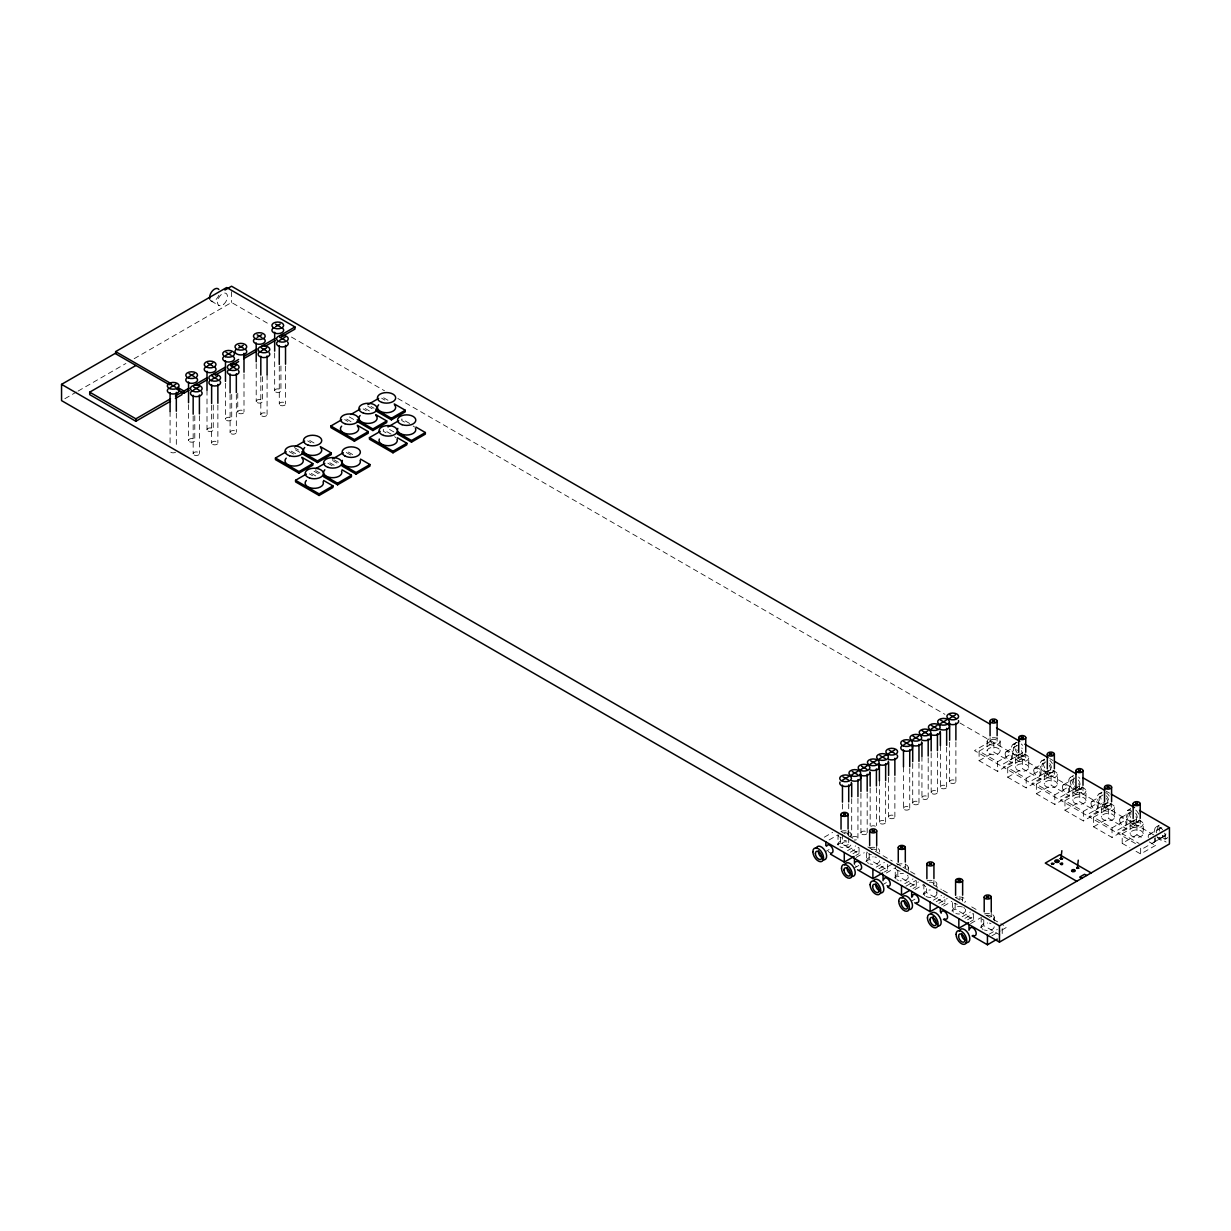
<?xml version="1.0" encoding="UTF-8"?>
<svg xmlns="http://www.w3.org/2000/svg" width="1231" height="1231" viewBox="0 0 1231 1231"><rect width="100%" height="100%" fill="white"/><g stroke="black" fill="none" stroke-linecap="round" stroke-linejoin="round"><path stroke-width="0.75" stroke-dasharray="5 3.75" d="M64.858 398.706L76.399 392.043M78.061 391.089L125.916 363.453M134.164 358.683L231.551 302.472L269.789 324.553M824.355 837.172L832.648 832.371M991.109 741L974.49 750.602L1000.511 765.62L1021.822 753.264A4.57 2.631 60 0 0 1021.822 747.986M979.107 751.125L993.879 742.601L993.879 752.187L1012.344 762.851L1012.344 753.264L997.572 761.789L979.107 751.125L979.107 760.727L997.572 771.375L1012.344 762.851M829.094 839.957L837.295 835.233M979.107 760.727L993.879 752.187M825.816 851.452L829.094 849.559M837.295 844.82L840.588 842.927L859.053 853.591L859.053 847.836M1013.082 744.37L1016.129 742.616M1006.081 751.802L1017.252 745.355A4.57 2.631 60 0 0 1017.252 750.633M847.559 850.621L855.76 845.882M850.375 852.206L858.684 847.405M852.96 853.698L859.607 849.867M1019.73 757.527L1003.111 767.113L1029.131 782.147L1050.443 769.79M1020.653 757.48L1023.7 755.726M855.76 855.483L859.053 853.591M1007.727 767.652L1022.499 759.127L1022.499 768.713L1040.964 779.377L1040.964 769.775L1026.192 778.315L1007.727 767.652L1007.727 777.238L1026.192 787.902L1040.964 779.377M856.068 857.438L864.27 852.698M1007.727 777.238L1022.499 768.713M854.437 867.978L859.361 865.131M865.916 861.346L869.194 859.453L887.659 870.102L887.659 864.347M1041.703 760.896L1044.75 759.142A7.571 4.37 60 0 0 1044.75 767.882M1034.702 768.329L1045.873 761.881M876.18 867.147L884.381 862.408M878.98 868.717L885.628 864.885M879.919 871.179L894.875 862.546M1048.35 774.053L1031.732 783.639L1057.752 798.657L1079.048 786.317M1049.274 774.007L1052.32 772.252M1036.348 784.178L1051.12 775.638L1051.12 785.24L1069.585 795.903L1069.585 786.301L1054.813 794.826L1036.348 784.178L1036.348 793.764L1054.813 804.428L1069.585 795.903M884.381 871.994L887.659 870.102M886.335 873.01L894.537 868.27M1036.348 793.764L1051.12 785.24M883.042 884.489L886.335 882.596M894.537 877.857L897.814 875.964L916.279 886.628L916.279 880.873M1070.324 777.423L1073.37 775.653A7.571 4.37 60 0 0 1073.37 784.393M1063.307 784.839L1074.478 778.392M904.785 883.673L913.002 878.934M905.939 886.197L915.91 880.442M910.201 886.735L918.511 881.95M1076.956 790.564L1060.353 800.165L1086.373 815.184L1107.669 802.827M1077.894 790.533L1080.941 788.779M913.002 888.52L916.279 886.628M1064.969 800.689L1079.725 792.164L1079.725 801.766L1098.19 812.414L1098.19 802.827L1083.418 811.352L1064.969 800.689L1064.969 810.29L1083.418 820.954L1098.19 812.414M914.941 889.536L923.158 884.797M1064.969 810.29L1079.725 801.766M911.663 901.015L914.941 899.122M923.158 894.383L926.435 892.49L944.9 903.154L944.9 899.307M1098.944 793.933L1101.991 792.179A7.571 4.37 60 0 0 1101.13 799.15M1091.928 801.366L1103.099 794.918M933.406 900.184L941.623 895.445M936.222 901.769L944.531 896.968M938.914 903.323L947.224 898.522M1105.576 807.09L1088.958 816.676L1114.978 831.71L1136.29 819.354M1106.515 807.059L1109.562 805.289M1093.574 817.215L1108.346 808.69L1108.346 818.276L1126.811 828.94L1126.811 819.354L1112.039 827.878L1093.574 817.215L1093.574 826.817L1112.039 837.465L1126.811 828.94M941.623 905.047L944.9 903.154M943.654 906.108L951.855 901.369M1093.574 826.817L1108.346 818.276M951.855 910.955L955.148 909.063L973.613 919.726L973.613 913.971M1127.55 810.46L1130.597 808.705A7.571 4.37 60 0 0 1130.597 817.446M1120.549 817.892L1131.72 811.444M962.119 916.772L970.32 912.033M964.935 918.341L973.244 913.54M967.52 919.834L974.167 916.002M1134.197 823.616L1117.579 833.202L1135.474 843.527M1135.136 823.57L1138.183 821.816M1122.195 833.741L1136.967 825.216L1136.967 834.803L1122.195 843.327L1122.195 833.741L1139.121 843.512M970.32 921.619L973.613 919.726M970.628 923.573L980.476 917.895M980.476 927.482L983.769 925.589L1000.68 935.36M1156.171 826.986L1159.217 825.216M1149.169 834.418L1160.341 827.971M989.093 934.237L997.295 929.497M1153.739 842.327L1164.911 835.88M991.878 935.822L1000.188 931.021M1001.849 930.067L1006.835 927.189M1143.599 848.221L1160.217 838.634M1157.278 837.342A7.571 4.37 60 0 0 1163.741 840.096L1166.788 838.342M1136.044 851.329L1140.66 853.991L1155.432 845.466L1155.432 837.788M1049.72 758.588L1053.044 760.512M1106.254 791.241L1109.577 793.149M291.408 337.032L384.534 390.796M397.844 398.475L944.946 714.349M959.918 722.997L1166.126 842.05M387.98 400.275L381.702 396.659L381.702 398.259L384.841 400.075M1136.967 834.803L1143.122 838.357M1149.277 841.912L1155.432 845.466M211.024 300.949L218.964 305.534M409.661 423.479L401.814 418.94L401.814 420.54L406.522 423.264M370.993 406.461L374.132 408.277M367.854 406.245L372.562 408.969M1122.195 843.327L1129.889 847.774M369.454 410.969L363.176 407.353L363.176 408.954L366.315 410.769M389.535 429.45L394.243 432.158M391.15 434.158L383.303 429.634L383.303 431.235L388.011 433.943M349.327 416.94L354.036 419.663M350.989 421.633L344.726 418.017L344.726 419.602L347.85 421.417M352.666 454.562L346.388 450.946L346.388 452.546L351.097 455.255M314.028 442.975L307.75 439.344L307.75 440.944L310.889 442.76M334.109 459.84L338.817 462.564M332.539 460.532L337.248 463.256M334.155 465.256L327.877 461.625L327.877 463.225L332.585 465.949M298.61 450.069L293.917 447.345L293.917 448.946L300.179 452.562M295.563 453.639L289.3 450.007L289.3 451.608L294.009 454.331M315.598 470.534L320.306 473.243M314.028 471.227L318.737 473.935M315.69 475.905L309.412 472.289L309.412 473.889L312.551 475.705M840.896 831.371L855.53 839.834M867.886 846.959L892.275 861.038M896.507 863.485L901.384 866.301M903 867.24L917.649 875.687M933.252 884.704L941.376 889.398M943.008 890.336L949.516 894.091M955.456 897.522L960.334 900.338M971.721 906.908L978.23 910.663M985.692 914.987L1003.588 925.312M1143.23 824.031A6.524 3.77 0 0 1 1133.443 827.294A6.524 3.77 0 0 1 1133.443 820.769A6.524 3.77 0 0 1 1143.23 824.031L1143.23 833.618A6.524 3.77 0 0 1 1133.443 836.88A6.524 3.77 0 0 1 1133.443 830.356A6.524 3.77 0 0 1 1143.23 833.618M1140.66 848.236L1140.66 853.991M1140.214 820.185L1140.214 823.862M1133.166 823.97L1133.166 820.292A7.571 4.37 60 0 0 1139.567 819.846M1130.166 824.031L1130.166 833.618M1114.609 807.505A6.524 3.77 0 0 1 1104.822 810.767A6.524 3.77 0 0 1 1104.822 804.243A6.524 3.77 0 0 1 1114.609 807.505L1114.609 817.107A6.524 3.77 0 0 1 1104.822 820.369A6.524 3.77 0 0 1 1104.822 813.829A6.524 3.77 0 0 1 1114.609 817.107M1112.039 827.878L1112.039 837.465M1111.593 803.658L1111.593 807.351M1104.546 803.766L1104.546 807.459M1101.56 807.505L1101.56 817.107M1085.988 790.979A6.524 3.77 0 0 1 1076.202 794.241A6.524 3.77 0 0 1 1076.202 787.717A6.524 3.77 0 0 1 1085.988 790.979L1085.988 800.581A6.524 3.77 0 0 1 1076.202 803.843A6.524 3.77 0 0 1 1076.202 797.319A6.524 3.77 0 0 1 1085.988 800.581M1083.418 811.352L1083.418 820.954M1082.988 787.132L1082.988 790.825M1075.94 785.409L1075.94 790.933A7.571 4.37 60 0 1 1068.831 782.008A7.571 4.37 60 0 1 1074.109 777.792M1072.94 790.979L1072.94 800.581M1057.383 774.468A6.524 3.77 0 0 1 1047.581 777.73A6.524 3.77 0 0 1 1047.581 771.206A6.524 3.77 0 0 1 1057.383 774.468L1057.383 784.055A6.524 3.77 0 0 1 1047.581 787.317A6.524 3.77 0 0 1 1047.581 780.793A6.524 3.77 0 0 1 1057.383 784.055M1054.813 794.826L1054.813 804.428M1054.367 770.621L1054.367 774.299M1047.319 770.729L1047.319 774.407M1044.319 774.468L1044.319 784.055M1028.762 757.942A6.524 3.77 0 0 1 1018.96 761.204A6.524 3.77 0 0 1 1018.96 754.68A6.524 3.77 0 0 1 1028.762 757.942L1028.762 767.529A6.524 3.77 0 0 1 1018.96 770.791A6.524 3.77 0 0 1 1018.96 764.266A6.524 3.77 0 0 1 1028.762 767.529M1026.192 778.315L1026.192 787.902M1025.746 754.095L1025.746 757.773M1018.699 754.203L1018.699 757.896A7.571 4.37 60 0 1 1011.605 748.956A7.571 4.37 60 0 1 1016.868 744.74M1015.698 757.942L1015.698 767.529M1002.219 928.574L1002.219 936.252M1000.141 741.416L1000.141 751.018A6.524 3.77 0 0 1 990.355 754.28A6.524 3.77 0 0 1 990.355 747.756A6.524 3.77 0 0 1 1000.141 751.018M997.572 761.789L997.572 771.375M997.125 737.569L997.125 741.262M994.248 917.172L994.248 921.019M991.247 911.709L991.247 917.233M990.078 737.677L990.078 741.37M987.093 741.416L987.093 751.018M983.769 919.834L983.769 925.589M981.199 917.172L981.199 926.774M962.642 897.03L962.642 900.707M955.887 741.893L955.887 781.562M955.148 903.308L955.148 909.063M952.579 902.569L952.579 910.248M949.64 742.155L949.64 781.823M946.654 747.232L946.654 786.886M940.407 745.586L940.407 787.148M937.422 752.556L937.422 792.225M936.914 887.92L936.914 893.675M933.929 880.442L933.929 884.135M931.175 752.818L931.175 792.472M928.189 757.896L928.189 797.55M926.435 888.659L926.435 892.49M923.865 884.073L923.865 893.675M921.942 756.249L921.942 797.811M918.972 763.22L918.972 802.889M912.71 763.466L912.71 803.135M909.74 768.544L909.74 808.213M908.309 867.563L908.309 871.394M905.308 863.931L905.308 867.609A3.524 2.031 0 0 0 901.692 865.624M903.477 766.913L903.477 808.459M897.814 870.209L897.814 875.964M895.245 877.149L895.245 867.563A6.524 3.77 0 0 0 895.476 868.532M894.875 777.13L894.875 816.799M888.613 777.376L888.613 817.045M885.643 782.454L885.643 822.123M879.396 780.823L879.396 822.37M876.687 845.559L876.687 851.083M876.41 787.794L876.41 825.57M870.163 788.04L870.163 825.816M869.194 853.698L869.194 859.453M867.178 793.118L867.178 832.787M866.639 852.96L866.639 860.623M860.931 793.364L860.931 833.033M857.945 798.442L857.945 838.111M851.698 798.704L851.698 836.48M848.713 803.781L848.713 811.337M848.713 830.217L848.713 835.88M848.713 837.772L848.713 843.435M848.067 830.879L848.067 834.572M842.466 804.028L842.466 809.69M842.466 834.249L842.466 843.697M840.588 837.172L840.588 842.927M838.019 834.51L838.019 844.112M285.53 366.084L285.53 403.86M280.93 365.976L280.93 390.535M279.283 366.33L279.283 404.107M274.667 353.005L274.667 390.781M267.081 374.855L267.081 414.508M262.465 376.64L262.465 401.198M260.818 376.994L260.818 414.77M256.202 363.668L256.202 401.444M244 374.07L244 411.846M237.752 393.212L237.752 412.108M236.337 394.489L236.337 432.266M231.551 291.639L231.551 302.472M231.72 394.382L231.72 418.94M230.089 394.736L230.089 432.512M225.473 383.303L225.473 419.186M217.872 405.153L217.872 442.929M213.255 405.045L213.255 429.604M211.624 405.399L211.624 443.175M207.008 390.181L207.008 429.85M199.407 415.801L199.407 453.577M194.79 415.709L194.79 440.252M193.159 416.063L193.159 453.839M188.543 404.63L188.543 440.513M176.325 413.139L176.325 447.145M170.078 411.508L170.078 445.499M175.571 452.223A3.139 1.816 0 0 1 171.832 452.669A3.139 1.816 0 0 1 170.124 450.7M870.917 826.386A3.139 1.816 0 0 1 875.333 826.216M852.452 837.049A3.139 1.816 0 0 1 857.776 837.649A3.139 1.816 0 0 1 854.222 840.019M1019.607 753.834A4.57 2.631 60 0 1 1015.652 754.188A4.57 2.631 60 0 1 1013.375 748.31A4.57 2.631 60 0 1 1017.329 747.956M1021.515 750.51A7.571 4.37 60 0 1 1018.699 757.804M1025.1 753.757A7.571 4.37 60 0 1 1018.529 754.341M1017.237 752.972A7.571 4.37 60 0 1 1017.237 742.278M1021.299 744.001A7.571 4.37 60 0 1 1022.592 745.355M1047.904 771.068A4.57 2.631 60 0 1 1042.303 767.836A4.57 2.631 60 0 1 1045.104 763.866M1049.274 765.267A7.571 4.37 60 0 1 1048.166 774.345A7.571 4.37 60 0 1 1040.318 766.067A7.571 4.37 60 0 1 1045.488 761.266M1053.705 770.283A7.571 4.37 60 0 1 1047.15 770.868M1049.92 760.527A7.571 4.37 60 0 1 1052.32 763.512M1049.766 763.528A4.57 2.631 60 0 1 1049.766 769.99M986.723 915.325A3.524 2.031 0 0 1 990.463 916.002A3.524 2.031 0 0 1 990.832 918.249M994.248 926.774A6.524 3.77 0 0 1 984.461 930.036M983.107 929.436A6.524 3.77 0 0 1 982.061 928.651M981.415 927.743A6.524 3.77 0 0 1 987.724 923.004M989.416 923.127A6.524 3.77 0 0 1 990.986 923.512M984.461 913.91A6.524 3.77 0 0 1 992.34 914.51A6.524 3.77 0 0 1 993.371 919.065M983.107 919.834A6.524 3.77 0 0 1 982.061 919.065M959.011 898.722A3.524 2.031 0 0 1 962.211 901.738M965.412 909.278A6.524 3.77 0 0 1 963.073 913.233A6.524 3.77 0 0 1 955.841 913.51M953.456 912.125A6.524 3.77 0 0 1 954.487 907.586A6.524 3.77 0 0 1 962.365 906.985M963.719 907.586A6.524 3.77 0 0 1 964.75 908.37M959.103 896.891A6.524 3.77 0 0 1 964.75 902.538M957.41 904.293A6.524 3.77 0 0 1 954.487 903.323M955.841 897.384A6.524 3.77 0 0 1 957.41 897.014M929.405 882.242A3.524 2.031 0 0 1 933.837 884.658M936.699 892.69A6.524 3.77 0 0 1 933.652 896.937A6.524 3.77 0 0 1 925.774 896.337M924.743 895.553A6.524 3.77 0 0 1 930.39 889.905M927.128 880.811A6.524 3.77 0 0 1 935.006 881.411A6.524 3.77 0 0 1 936.052 885.966M925.774 886.751A6.524 3.77 0 0 1 924.096 885.058M908.309 877.149A6.524 3.77 0 0 1 900.092 880.796M898.507 880.411A6.524 3.77 0 0 1 897.168 879.811M896.122 879.042A6.524 3.77 0 0 1 896.599 874.856A6.524 3.77 0 0 1 903.462 873.518M907.432 875.272A6.524 3.77 0 0 1 908.078 876.18M897.168 864.885A6.524 3.77 0 0 1 905.754 864.562A6.524 3.77 0 0 1 907.432 869.44M900.092 871.194A6.524 3.77 0 0 1 896.122 869.44M871.317 849.405A3.524 2.031 0 0 1 875.903 849.867A3.524 2.031 0 0 1 875.733 852.544M856.13 866.793A4.57 2.631 60 0 1 855.607 865.732M879.688 860.623A6.524 3.77 0 0 1 869.902 863.885M868.547 863.3A6.524 3.77 0 0 1 867.501 862.516M866.855 861.608A6.524 3.77 0 0 1 873.164 856.853M874.856 856.991A6.524 3.77 0 0 1 876.426 857.361M869.902 847.774A6.524 3.77 0 0 1 877.134 848.051A6.524 3.77 0 0 1 879.457 852.006M871.471 854.668A6.524 3.77 0 0 1 868.547 853.698M867.501 852.914A6.524 3.77 0 0 1 866.855 852.006M844.451 832.587A3.524 2.031 0 0 1 847.974 835.095M829.786 852.683A4.57 2.631 60 0 1 828.171 851.252M850.852 845.082A6.524 3.77 0 0 1 839.927 846.774M838.234 845.082A6.524 3.77 0 0 1 846.236 840.465M841.281 831.248A6.524 3.77 0 0 1 849.729 832.218A6.524 3.77 0 0 1 849.159 837.172M841.281 837.772A6.524 3.77 0 0 1 839.927 837.172M838.896 836.403A6.524 3.77 0 0 1 838.234 835.495M1154.247 838.126A4.57 2.631 60 0 1 1154.016 842.127A4.57 2.631 60 0 1 1150.616 841.496M1148.323 837.526A4.57 2.631 60 0 1 1150.616 834.279M1162.803 835.541A4.57 2.631 60 0 1 1158.74 836.803M1156.448 832.848A4.57 2.631 60 0 1 1160.418 830.556M1164.603 833.125A7.571 4.37 60 0 1 1163.741 840.096M1154.786 832.156A7.571 4.37 60 0 1 1156.694 826.755A7.571 4.37 60 0 1 1162.633 829.725M1167.65 837.542A7.571 4.37 60 0 1 1160.325 835.587M1157.832 830.402A7.571 4.37 60 0 1 1160.325 824.878M1165.849 833.787A4.57 2.631 60 0 1 1162.618 835.649M1159.494 831.079A4.57 2.631 60 0 1 1163.464 828.802M1134.074 819.923A4.57 2.631 60 0 1 1130.397 820.508A4.57 2.631 60 0 1 1127.734 814.968A4.57 2.631 60 0 1 1130.95 813.429M1135.982 816.599A7.571 4.37 60 0 1 1133.182 823.878A7.571 4.37 60 0 1 1126.073 815.045A7.571 4.37 60 0 1 1131.351 810.829M1135.782 810.09A7.571 4.37 60 0 1 1139.029 814.845M1130.889 814.568A4.57 2.631 60 0 1 1130.889 812.629M1135.613 813.106A4.57 2.631 60 0 1 1135.613 819.569M1105.453 803.397A4.57 2.631 60 0 1 1100.052 801.95A4.57 2.631 60 0 1 1101.499 796.549M1106.515 798.303A7.571 4.37 60 0 1 1105.792 807.336A7.571 4.37 60 0 1 1097.867 800.304A7.571 4.37 60 0 1 1101.345 793.718M1110.947 803.32A7.571 4.37 60 0 1 1103.099 802.55M1105.777 792.549A7.571 4.37 60 0 1 1109.562 796.549M1106.223 795.749A4.57 2.631 60 0 1 1108.623 800.735A4.57 2.631 60 0 1 1106.223 802.966M1076.956 785.978A4.57 2.631 60 0 1 1073.724 787.84A4.57 2.631 60 0 1 1070.493 782.254A4.57 2.631 60 0 1 1073.724 780.377M1078.741 783.562A7.571 4.37 60 0 1 1075.94 790.841M1082.326 786.794A7.571 4.37 60 0 1 1074.478 786.024M1078.541 777.038A7.571 4.37 60 0 1 1079.833 778.407M1078.387 780.054A4.57 2.631 60 0 1 1079.972 784.686A4.57 2.631 60 0 1 1077.602 786.44M1073.971 782.608A4.57 2.631 60 0 1 1073.971 778.869M218.872 295.24A7.047 4.078 -60 0 1 210.239 300.226M394.612 436.697A9.14 5.278 0 0 1 396.059 437.79M413.124 426.003A9.14 5.278 0 0 1 414.57 427.095M275.744 392.027A3.139 1.816 0 0 0 280.868 390.996A3.139 1.816 0 0 0 276.775 388.95A3.139 1.816 0 0 0 275.744 392.027M194.221 455.07A3.139 1.816 0 0 0 199.36 454.054A3.139 1.816 0 0 0 195.267 451.992A3.139 1.816 0 0 0 194.221 455.07M238.814 413.339A3.139 1.816 0 0 0 243.953 412.323A3.139 1.816 0 0 0 239.845 410.262A3.139 1.816 0 0 0 238.814 413.339M257.279 402.675A3.139 1.816 0 0 0 262.403 401.66A3.139 1.816 0 0 0 258.31 399.613A3.139 1.816 0 0 0 257.279 402.675M261.895 416.001A3.139 1.816 0 0 0 267.019 414.985A3.139 1.816 0 0 0 262.926 412.924A3.139 1.816 0 0 0 261.895 416.001M212.686 444.422A3.139 1.816 0 0 0 217.825 443.391A3.139 1.816 0 0 0 213.732 441.344A3.139 1.816 0 0 0 212.686 444.422M280.36 405.353A3.139 1.816 0 0 0 285.484 404.322A3.139 1.816 0 0 0 281.391 402.275A3.139 1.816 0 0 0 280.36 405.353M189.605 441.744A3.139 1.816 0 0 0 194.744 440.729A3.139 1.816 0 0 0 190.651 438.667A3.139 1.816 0 0 0 189.605 441.744M208.07 431.096A3.139 1.816 0 0 0 213.209 430.065A3.139 1.816 0 0 0 209.116 428.019A3.139 1.816 0 0 0 208.07 431.096M226.535 420.433A3.139 1.816 0 0 0 231.674 419.417A3.139 1.816 0 0 0 227.566 417.355A3.139 1.816 0 0 0 226.535 420.433M231.151 433.758A3.139 1.816 0 0 0 236.29 432.727A3.139 1.816 0 0 0 232.182 430.681A3.139 1.816 0 0 0 231.151 433.758M889.69 818.292A3.139 1.816 0 0 0 894.814 817.261A3.139 1.816 0 0 0 890.721 815.214A3.139 1.816 0 0 0 889.69 818.292M880.457 823.616A3.139 1.816 0 0 0 885.597 822.6A3.139 1.816 0 0 0 881.488 820.538A3.139 1.816 0 0 0 880.457 823.616M861.992 834.279A3.139 1.816 0 0 0 867.132 833.249A3.139 1.816 0 0 0 863.039 831.202A3.139 1.816 0 0 0 861.992 834.279M904.554 809.706A3.139 1.816 0 0 0 909.678 808.69A3.139 1.816 0 0 0 905.585 806.628A3.139 1.816 0 0 0 904.554 809.706M913.787 804.366A3.139 1.816 0 0 0 918.911 803.351A3.139 1.816 0 0 0 914.818 801.304A3.139 1.816 0 0 0 913.787 804.366M923.019 799.042A3.139 1.816 0 0 0 928.143 798.027A3.139 1.816 0 0 0 924.05 795.965A3.139 1.816 0 0 0 923.019 799.042M932.252 793.718A3.139 1.816 0 0 0 937.376 792.687A3.139 1.816 0 0 0 933.283 790.641A3.139 1.816 0 0 0 932.252 793.718M941.484 788.379A3.139 1.816 0 0 0 946.608 787.363A3.139 1.816 0 0 0 942.515 785.316A3.139 1.816 0 0 0 941.484 788.379M991.186 742.785A3.524 2.031 0 0 0 997.033 741.785A3.524 2.031 0 0 0 992.601 739.354A3.524 2.031 0 0 0 991.186 742.785M1005.127 753.895A4.57 2.631 60 0 0 1009.974 759.927A4.57 2.631 60 0 0 1009.974 753.464A4.57 2.631 60 0 0 1005.127 753.895M989.001 744.078A6.524 3.77 0 0 0 999.926 742.401A6.524 3.77 0 0 0 991.924 737.784A6.524 3.77 0 0 0 989.001 744.078M1019.807 759.312A3.524 2.031 0 0 0 1025.654 758.311A3.524 2.031 0 0 0 1021.222 755.88A3.524 2.031 0 0 0 1019.807 759.312M1033.748 770.421A4.57 2.631 60 0 0 1038.595 776.438A4.57 2.631 60 0 0 1038.595 769.99A4.57 2.631 60 0 0 1033.748 770.421M1134.274 825.401A3.524 2.031 0 0 0 1140.121 824.401A3.524 2.031 0 0 0 1135.69 821.969A3.524 2.031 0 0 0 1134.274 825.401M1105.653 808.875A3.524 2.031 0 0 0 1111.501 807.875A3.524 2.031 0 0 0 1107.069 805.443A3.524 2.031 0 0 0 1105.653 808.875M1119.61 819.984A4.57 2.631 60 0 0 1124.442 826.016A4.57 2.631 60 0 0 1124.442 819.554A4.57 2.631 60 0 0 1119.61 819.984M1077.033 792.349A3.524 2.031 0 0 0 1082.88 791.348A3.524 2.031 0 0 0 1078.448 788.933A3.524 2.031 0 0 0 1077.033 792.349M1090.989 803.458A4.57 2.631 60 0 0 1095.836 809.49A4.57 2.631 60 0 0 1095.836 803.027A4.57 2.631 60 0 0 1090.989 803.458M1048.412 775.838A3.524 2.031 0 0 0 1054.275 774.822A3.524 2.031 0 0 0 1049.843 772.406A3.524 2.031 0 0 0 1048.412 775.838M1062.368 786.932A4.57 2.631 60 0 0 1067.215 792.964A4.57 2.631 60 0 0 1067.215 786.501A4.57 2.631 60 0 0 1062.368 786.932M843.527 844.928A3.139 1.816 0 0 0 848.667 843.912A3.139 1.816 0 0 0 844.574 841.85A3.139 1.816 0 0 0 843.527 844.928M950.701 783.054A3.139 1.816 0 0 0 955.841 782.039A3.139 1.816 0 0 0 951.748 779.977A3.139 1.816 0 0 0 950.701 783.054M223.78 304.242A7.047 4.078 -60 0 0 226.012 293.332A7.047 4.078 -60 0 0 217.672 300.718A7.047 4.078 -60 0 0 223.78 304.242"/><path stroke-width="1.5" d="M1060.876 858.946L1061.861 850.698M1077.294 868.424L1078.279 860.177M169.324 384.734L115.637 353.743L115.637 351.604L226.658 287.515L294.963 326.954L294.963 329.092L281.714 336.74M1139.521 810.444L1169.45 827.724L1169.45 843.958L999.449 942.115L61.55 400.614L61.55 384.364L116.022 352.928M224.95 290.039L231.551 286.223L989.847 724.028M170.478 401.275L135.856 421.264L89.709 394.628L89.709 392.166L135.856 365.515M170.34 387.457L175.879 384.257M188.805 376.794L194.344 373.609M207.27 366.146L212.809 362.945M225.735 355.482L231.274 352.281M238.66 348.019L243.276 345.357M257.125 337.356L261.741 334.694M275.575 326.707L280.191 324.03M89.709 392.166L135.856 418.817L170.478 398.829M175.418 395.982L182.019 392.166L182.019 394.628L175.418 398.429M177.449 387.288L183.958 391.043L188.928 388.18M193.898 385.303L207.147 377.655M212.117 374.793L225.381 367.13M230.351 364.268L238.629 359.483M243.6 356.621L256.848 348.958M261.834 346.096L275.082 338.433M280.053 335.571L294.963 326.954M177.064 389.319L183.958 393.181L188.928 390.319M197.206 385.534L207.147 379.794M215.44 375.009L225.381 369.269M231.997 365.438L238.629 361.622M243.6 358.744L256.848 351.097M265.142 346.311L275.082 340.572M193.513 390.073L199.145 386.826M211.978 379.41L217.61 376.163M230.443 368.746L236.075 365.499M261.095 351.05L266.619 347.865M279.545 340.402L285.084 337.202M301.841 457.255L312.828 463.595L312.828 465.195L298.979 473.196L275.452 459.609L275.452 458.009L286.223 451.792M295.44 446.453L304.673 441.129M357.267 425.264L368.254 431.604L368.254 433.204L354.405 441.19L330.877 427.603L330.877 426.003L341.649 419.786M350.866 414.462L360.098 409.123M367.854 404.645L378.625 398.429M275.452 458.009L298.979 471.596L312.828 463.595M301.749 451.869L317.444 460.933L331.293 452.946L331.293 454.547L317.444 462.533L301.749 453.47M330.877 426.003L354.405 439.59L368.254 431.604M357.175 419.879L372.87 428.942L386.719 420.94L386.719 422.541L372.87 430.542L357.175 421.479M375.701 409.184L391.396 418.248L405.245 410.246L405.245 411.846L391.396 419.848L375.701 410.785M323.538 480.444L332.955 485.876L332.955 487.476L319.106 495.478L295.563 481.875L295.563 480.29L306.334 474.058M315.567 468.734L324.799 463.41M332.539 458.932L343.311 452.716M397.428 437.79L406.845 443.222L406.845 444.822L392.997 452.808L369.454 439.221L369.454 437.62L380.225 431.404M387.965 426.942L398.736 420.725M295.563 480.29L319.106 493.877L332.955 485.876M323.445 475.058L337.571 483.214L351.42 475.212L351.42 476.812L337.571 484.814L323.445 476.659M341.956 464.379L356.082 472.535L369.931 464.533L369.931 466.134L356.082 474.135L341.956 465.98M369.454 437.62L392.997 451.208L406.845 443.222M397.382 432.373L411.508 440.529L425.357 432.543L425.357 434.128L411.508 442.129L397.382 433.974M842.696 780.008L848.605 776.592M851.929 774.668L857.838 771.252M861.161 769.344L867.07 765.928M870.394 764.005L876.303 760.604M879.626 758.681L885.535 755.265M888.859 753.357L894.768 749.941M903.923 744.647L909.278 741.554M913.156 739.323L918.511 736.23M922.388 733.984L927.743 730.891M931.621 728.66L936.976 725.567M940.853 723.336L946.208 720.243M950.086 717.996L955.441 714.903M992.525 721.689L994.525 720.52M843.62 814.907L845.635 813.737M1021.13 738.215L1023.146 737.046M872.24 831.417L874.256 830.263M830.433 854.114L844.281 862.115L854.129 856.422M1049.751 754.726L1051.766 753.572M900.861 847.944L902.877 846.79M857.515 869.748L872.887 878.626L882.735 872.948M1078.371 771.252L1080.387 770.098M929.482 864.47L931.482 863.3M887.659 887.166L901.507 895.152L909.709 890.413M1106.992 787.778L1108.993 786.609M958.195 881.042L960.195 879.888M914.741 902.8L930.128 911.679L938.33 906.939M1135.598 804.289L1137.613 803.135M986.8 897.568L988.816 896.399M1051.966 864.085L1053.167 863.393M1056.029 861.746L1057.968 860.623M1061.045 864.254L1062.338 863.516M943.454 919.372L958.841 928.251L968.689 922.573M1072.432 871.225L1074.278 870.163M61.55 384.364L999.449 925.866L1169.45 827.724M972.075 935.899L987.447 944.777L997.295 939.084M992.494 720.412L994.802 721.751M1021.115 736.938L1023.423 738.277M1049.735 753.464L1052.043 754.788M1078.356 769.99L1080.664 771.314M1106.961 786.501L1109.269 787.84M1135.582 803.027L1137.89 804.366M996.51 727.875L1019.791 741.308M1024.777 744.186L1048.058 757.634M1054.705 761.466L1076.325 773.96M1082.972 777.792L1104.592 790.271M1111.239 794.118L1134.52 807.551M275.575 324.138L280.376 326.907M949.809 714.749L955.902 718.273M279.637 337.14L285.084 340.295M394.259 403.906L405.245 410.246M940.576 720.073L946.67 723.597M257.125 334.801L261.926 337.571M415.94 427.095L425.357 432.543M931.344 725.413L937.437 728.921M261.187 347.804L266.619 350.958M375.732 414.601L386.719 420.94M922.111 730.737L928.205 734.261M238.66 345.465L243.461 348.235M912.879 736.061L918.972 739.585M903.646 741.401L909.74 744.909M226.012 352.343L231.182 355.328M230.536 365.607L236.075 368.808M889.167 750.187L894.537 753.295M1091.158 872.917L1059.691 854.76L1045.273 863.085L1076.74 881.242M207.547 362.991L212.717 365.976M1060.799 858.315L1061.999 859.007M1077.371 867.87L1078.202 868.363M879.934 755.526L885.304 758.619M1086.696 875.503L1084.573 874.272L1079.679 877.103L1081.803 878.318M360.514 459.101L369.931 464.533M1055.967 860.592L1057.906 861.7M1060.999 863.485L1062.384 864.285M1072.601 870.194L1074.355 871.194M212.071 376.271L217.61 379.471M1052.028 863.377L1053.228 864.07M870.702 760.85L876.072 763.943M320.306 446.591L331.293 452.946M189.082 373.655L194.252 376.64M861.469 766.174L866.839 769.283M342.003 469.78L351.42 475.212M193.606 386.934L199.145 390.119M852.237 771.514L857.607 774.607M115.637 351.604L170.94 383.533M170.617 384.318L175.787 387.303M843.004 776.838L848.374 779.931M843.358 813.676L845.651 815.014M871.963 830.202L874.272 831.525M900.584 846.713L902.892 848.051M929.205 863.239L931.513 864.577M957.918 879.811L960.226 881.15M986.523 896.337L988.832 897.676M1140.214 803.612L1140.214 818.338M1133.166 803.72L1133.166 818.446M1111.593 787.086L1111.593 801.827M1104.546 787.194L1104.546 801.935M1082.988 770.575L1082.988 785.301M1075.94 770.683L1075.94 785.409M1054.367 754.049L1054.367 768.775M1047.319 754.157L1047.319 768.883M1025.746 737.523L1025.746 752.249M1018.699 737.631L1018.699 752.372M999.449 925.866L999.449 942.115M997.125 720.997L997.125 735.738M991.247 896.968L991.247 911.709M990.078 721.12L990.078 735.846M987.447 935.175L987.447 944.777M984.2 897.091L984.2 911.817M968.997 924.527L968.997 930.282M962.642 880.457L962.642 895.183M958.841 918.665L958.841 928.251M955.887 723.012L955.887 740.016M955.595 880.565L955.595 895.291M949.64 723.259L949.64 740.262M946.654 728.337L946.654 745.34M940.407 732.368L940.407 745.586M940.376 908.001L940.376 911.832M937.422 733.676L937.422 750.664M933.929 863.885L933.929 878.611M931.175 733.922L931.175 750.925M930.128 902.077L930.128 911.679M928.189 739L928.189 756.003M926.881 863.993L926.881 878.719M921.942 743.032L921.942 756.249M918.972 744.324L918.972 761.327M912.71 744.586L912.71 761.589M911.663 891.429L911.663 897.184M909.74 749.664L909.74 766.667M905.308 847.359L905.308 862.085M903.477 749.91L903.477 766.913M901.507 885.566L901.507 895.152M898.261 847.467L898.261 862.192M894.875 758.25L894.875 775.238M888.613 762.266L888.613 775.499M885.643 763.574L885.643 780.577M883.042 874.902L883.042 880.657M879.396 763.82L879.396 780.823M876.687 830.833L876.687 845.559M876.41 768.898L876.41 785.901M872.887 869.04L872.887 878.626M870.163 772.93L870.163 786.147M869.64 830.94L869.64 845.682M867.178 774.237L867.178 791.225M860.931 774.484L860.931 791.487M857.945 779.562L857.945 796.565M854.437 858.376L854.437 864.131M851.698 783.593L851.698 796.811M848.713 784.886L848.713 801.889M848.067 814.307L848.067 829.048M844.281 852.514L844.281 862.115M842.466 785.147L842.466 802.135M841.035 814.43L841.035 829.155M825.816 841.866L825.816 845.697M411.508 440.529L411.508 442.129M392.997 451.208L392.997 452.808M391.396 418.248L391.396 419.848M372.87 428.942L372.87 430.542M356.082 472.535L356.082 474.135M354.405 439.59L354.405 441.19M337.571 483.214L337.571 484.814M319.106 493.877L319.106 495.478M317.444 460.933L317.444 462.533M298.979 471.596L298.979 473.196M285.53 345.311L285.53 364.191M279.283 345.557L279.283 364.438M274.667 332.232L274.667 351.127M267.081 355.959L267.081 374.855M260.818 356.221L260.818 375.101M256.202 342.895L256.202 361.776M244 353.297L244 372.193M236.337 373.716L236.337 392.597M230.089 373.962L230.089 392.858M225.473 360.637L225.473 381.41M217.872 384.38L217.872 403.26M211.624 384.626L211.624 403.506M207.008 371.3L207.008 390.181M199.407 395.028L199.407 413.924M193.159 395.289L193.159 414.17M188.543 381.964L188.543 402.737M183.958 391.043L183.958 393.181M176.325 392.366L176.325 411.246M170.078 392.612L170.078 411.508M135.856 418.817L135.856 421.264M282.191 327.969A5.878 3.385 0 0 1 282.053 332.555A5.878 3.385 0 0 1 274.144 332.878A5.878 3.385 0 0 1 272.897 328.354M201.545 391.75A5.878 3.385 0 0 1 195.929 396.659A5.878 3.385 0 0 1 191.39 391.396M245.277 349.296A5.878 3.385 0 0 1 245.138 353.866A5.878 3.385 0 0 1 237.214 354.189A5.878 3.385 0 0 1 235.967 349.666M263.726 338.633A5.878 3.385 0 0 1 263.588 343.218A5.878 3.385 0 0 1 255.679 343.526A5.878 3.385 0 0 1 254.432 339.002M269.204 352.697A5.878 3.385 0 0 1 263.588 357.59A5.878 3.385 0 0 1 259.049 352.328M220.01 381.102A5.878 3.385 0 0 1 214.394 385.995A5.878 3.385 0 0 1 209.855 380.733M287.669 342.033A5.878 3.385 0 0 1 282.053 346.927A5.878 3.385 0 0 1 277.514 341.664M177.603 388.35A5.878 3.385 0 0 1 177.464 392.935A5.878 3.385 0 0 1 169.555 393.258A5.878 3.385 0 0 1 168.308 388.734M196.068 377.702A5.878 3.385 0 0 1 195.929 382.287A5.878 3.385 0 0 1 188.004 382.595A5.878 3.385 0 0 1 186.773 378.071M214.533 367.038A5.878 3.385 0 0 1 214.394 371.624A5.878 3.385 0 0 1 206.469 371.947A5.878 3.385 0 0 1 205.238 367.407M232.998 356.375A5.878 3.385 0 0 1 232.859 360.96A5.878 3.385 0 0 1 224.934 361.283A5.878 3.385 0 0 1 223.688 356.759M238.46 370.439A5.878 3.385 0 0 1 232.844 375.332A5.878 3.385 0 0 1 228.304 370.085M896.999 754.972A5.878 3.385 0 0 1 895.645 759.019A5.878 3.385 0 0 1 888.505 759.312M886.182 755.403A5.878 3.385 0 0 1 886.843 754.603M888.274 761.127A5.878 3.385 0 0 1 885.135 764.851A5.878 3.385 0 0 1 878.118 764.051M878.534 765.62A5.878 3.385 0 0 1 877.18 769.683A5.878 3.385 0 0 1 870.04 769.96M869.809 771.791A5.878 3.385 0 0 1 866.67 775.499A5.878 3.385 0 0 1 859.653 774.714M860.084 776.284A5.878 3.385 0 0 1 858.715 780.346A5.878 3.385 0 0 1 851.575 780.623M911.863 746.386A5.878 3.385 0 0 1 906.247 751.279A5.878 3.385 0 0 1 901.707 746.032M921.604 741.893A5.878 3.385 0 0 1 918.464 745.601A5.878 3.385 0 0 1 911.432 744.817M930.328 735.723A5.878 3.385 0 0 1 928.959 739.785A5.878 3.385 0 0 1 921.834 740.062M940.053 731.229A5.878 3.385 0 0 1 936.929 734.938A5.878 3.385 0 0 1 929.897 734.153M948.793 725.074A5.878 3.385 0 0 1 947.424 729.121A5.878 3.385 0 0 1 940.284 729.414M969.843 928.851A4.57 2.631 60 0 1 973.536 928.266A4.57 2.631 60 0 1 976.183 933.806A4.57 2.631 60 0 1 972.967 935.345M965.689 940.392A4.57 2.631 60 0 1 961.719 933.544M959.288 931.128A7.571 4.37 60 0 1 968.243 933.529A7.571 4.37 60 0 1 965.843 942.5M941.115 913.233A4.57 2.631 60 0 1 944.346 911.371A4.57 2.631 60 0 1 947.578 916.957A4.57 2.631 60 0 1 944.346 918.818M937.068 923.865A4.57 2.631 60 0 1 933.667 920.573A4.57 2.631 60 0 1 933.437 916.31M931.205 913.433A7.571 4.37 60 0 1 939.622 917.018A7.571 4.37 60 0 1 938.514 926.097M912.417 896.66A4.57 2.631 60 0 1 915.356 894.645A4.57 2.631 60 0 1 918.818 899.707A4.57 2.631 60 0 1 916.48 902.6M907.524 906.939A4.57 2.631 60 0 1 904.4 900.446M901.969 898.03A7.571 4.37 60 0 1 910.925 900.43A7.571 4.37 60 0 1 908.524 909.401M883.904 879.226A4.57 2.631 60 0 1 887.582 878.642A4.57 2.631 60 0 1 890.244 884.181A4.57 2.631 60 0 1 887.028 885.735M879.734 890.767A4.57 2.631 60 0 1 875.78 883.92M873.887 880.334A7.571 4.37 60 0 1 882.304 883.92A7.571 4.37 60 0 1 881.196 892.998M855.607 861.992A4.57 2.631 60 0 1 860.7 864.162A4.57 2.631 60 0 1 860.023 869.64M851.129 874.256A4.57 2.631 60 0 1 847.159 867.393M844.728 864.993A7.571 4.37 60 0 1 853.683 867.393A7.571 4.37 60 0 1 851.283 876.349M826.678 846.189A4.57 2.631 60 0 1 832.079 847.636A4.57 2.631 60 0 1 830.633 853.037M823.277 857.807A4.57 2.631 60 0 1 819.708 855.468A4.57 2.631 60 0 1 818.553 850.883M816.107 848.467A7.571 4.37 60 0 1 825.062 850.867A7.571 4.37 60 0 1 822.662 859.823M851.344 782.454A5.878 3.385 0 0 1 845.235 786.517A5.878 3.385 0 0 1 840.019 782.054M958.518 720.581A5.878 3.385 0 0 1 955.379 724.29A5.878 3.385 0 0 1 948.362 723.505M209.732 299.118A7.047 4.078 -60 0 1 212.64 290.639A7.047 4.078 -60 0 1 218.872 289.485M323.091 481.721A9.14 5.278 0 0 1 313.074 488.307A9.14 5.278 0 0 1 306.35 480.444M360.052 460.379A9.14 5.278 0 0 1 353.605 466.826A9.14 5.278 0 0 1 342.403 463.102M342.095 461.733A9.14 5.278 0 0 1 342.403 460.379M396.982 439.052A9.14 5.278 0 0 1 388.15 445.699A9.14 5.278 0 0 1 379.333 439.052M375.947 415.509A9.14 5.278 0 0 1 368.023 423.418A9.14 5.278 0 0 1 360.114 415.509M357.482 426.172A9.14 5.278 0 0 1 349.558 434.081A9.14 5.278 0 0 1 341.649 426.172M415.478 428.373A9.14 5.278 0 0 1 409.031 434.835A9.14 5.278 0 0 1 397.828 431.096M397.521 429.742A9.14 5.278 0 0 1 397.828 428.373M302.057 458.163A9.14 5.278 0 0 1 294.147 466.072A9.14 5.278 0 0 1 286.223 458.163M341.556 471.058A9.14 5.278 0 0 1 331.539 477.659A9.14 5.278 0 0 1 324.815 469.78M320.522 447.499A9.14 5.278 0 0 1 312.597 455.424A9.14 5.278 0 0 1 304.688 447.499M394.459 404.814A9.14 5.278 0 0 1 386.549 412.724A9.14 5.278 0 0 1 378.64 404.814M1060.23 858.515L1062.553 858.607L1060.23 858.515M1051.474 863.562L1053.798 863.685L1051.474 863.562M1060.291 863.67C1062.415 867.055 1064.338 861.177 1060.291 863.67M1076.925 867.963L1078.71 868.147L1076.925 867.963M1072.339 871.502A1.831 1.062 0 0 0 1075.232 870.779A1.831 1.062 0 0 0 1072.678 869.686A1.831 1.062 0 0 0 1072.339 871.502M1055.536 862.146A2.216 1.277 0 0 0 1059.183 861.438A2.216 1.277 0 0 0 1056.29 859.961A2.216 1.277 0 0 0 1055.536 862.146M274.559 328.246A5.878 3.385 0 0 0 283.653 325.63A5.878 3.385 0 0 0 275.175 322.384A5.878 3.385 0 0 0 274.559 328.246M193.036 391.304A5.878 3.385 0 0 0 202.146 388.673A5.878 3.385 0 0 0 193.667 385.441A5.878 3.385 0 0 0 193.036 391.304M237.629 349.573A5.878 3.385 0 0 0 246.739 346.942A5.878 3.385 0 0 0 238.245 343.711A5.878 3.385 0 0 0 237.629 349.573M256.094 338.91A5.878 3.385 0 0 0 265.204 336.294A5.878 3.385 0 0 0 256.71 333.047A5.878 3.385 0 0 0 256.094 338.91M260.71 352.235A5.878 3.385 0 0 0 269.82 349.619A5.878 3.385 0 0 0 261.326 346.373A5.878 3.385 0 0 0 260.71 352.235M211.501 380.641A5.878 3.385 0 0 0 220.611 378.025A5.878 3.385 0 0 0 212.132 374.778A5.878 3.385 0 0 0 211.501 380.641M279.175 341.572A5.878 3.385 0 0 0 288.269 338.956A5.878 3.385 0 0 0 279.791 335.709A5.878 3.385 0 0 0 279.175 341.572M169.955 388.642A5.878 3.385 0 0 0 179.064 386.011A5.878 3.385 0 0 0 170.586 382.764A5.878 3.385 0 0 0 169.955 388.642M188.42 377.979A5.878 3.385 0 0 0 197.529 375.363A5.878 3.385 0 0 0 189.051 372.116A5.878 3.385 0 0 0 188.42 377.979M206.885 367.315A5.878 3.385 0 0 0 215.994 364.699A5.878 3.385 0 0 0 207.516 361.452A5.878 3.385 0 0 0 206.885 367.315M225.35 356.651A5.878 3.385 0 0 0 234.459 354.036A5.878 3.385 0 0 0 225.965 350.789A5.878 3.385 0 0 0 225.35 356.651M229.966 369.977A5.878 3.385 0 0 0 239.076 367.361A5.878 3.385 0 0 0 230.582 364.114A5.878 3.385 0 0 0 229.966 369.977M888.505 754.511A5.878 3.385 0 0 0 897.614 751.895A5.878 3.385 0 0 0 889.121 748.648A5.878 3.385 0 0 0 888.505 754.511M879.273 759.835A5.878 3.385 0 0 0 888.382 757.219A5.878 3.385 0 0 0 879.888 753.972A5.878 3.385 0 0 0 879.273 759.835M870.04 765.174A5.878 3.385 0 0 0 879.149 762.543A5.878 3.385 0 0 0 870.656 759.312A5.878 3.385 0 0 0 870.04 765.174M860.808 770.498A5.878 3.385 0 0 0 869.917 767.882A5.878 3.385 0 0 0 861.423 764.636A5.878 3.385 0 0 0 860.808 770.498M851.575 775.822A5.878 3.385 0 0 0 860.684 773.206A5.878 3.385 0 0 0 852.206 769.96A5.878 3.385 0 0 0 851.575 775.822M903.369 745.924A5.878 3.385 0 0 0 912.479 743.309A5.878 3.385 0 0 0 903.985 740.062A5.878 3.385 0 0 0 903.369 745.924M912.602 740.6A5.878 3.385 0 0 0 921.696 737.985A5.878 3.385 0 0 0 913.217 734.738A5.878 3.385 0 0 0 912.602 740.6M921.834 735.276A5.878 3.385 0 0 0 930.928 732.645A5.878 3.385 0 0 0 922.45 729.414A5.878 3.385 0 0 0 921.834 735.276M931.051 729.937A5.878 3.385 0 0 0 940.161 727.321A5.878 3.385 0 0 0 931.682 724.074A5.878 3.385 0 0 0 931.051 729.937M940.284 724.613A5.878 3.385 0 0 0 949.393 721.997A5.878 3.385 0 0 0 940.915 718.75A5.878 3.385 0 0 0 940.284 724.613M991.186 722.535A3.524 2.031 0 0 0 997.033 721.535A3.524 2.031 0 0 0 992.601 719.104A3.524 2.031 0 0 0 991.186 722.535M1019.807 739.062A3.524 2.031 0 0 0 1025.654 738.046A3.524 2.031 0 0 0 1021.222 735.63A3.524 2.031 0 0 0 1019.807 739.062M985.308 898.507A3.524 2.031 0 0 0 991.155 897.507A3.524 2.031 0 0 0 986.723 895.075A3.524 2.031 0 0 0 985.308 898.507M956.056 934.391A7.571 4.37 60 0 0 964.088 944.377A7.571 4.37 60 0 0 964.088 933.667A7.571 4.37 60 0 0 956.056 934.391M958.564 936.206A4.57 2.631 60 0 0 963.411 942.223A4.57 2.631 60 0 0 963.411 935.76A4.57 2.631 60 0 0 958.564 936.206M956.687 881.981A3.524 2.031 0 0 0 962.534 880.981A3.524 2.031 0 0 0 958.103 878.565A3.524 2.031 0 0 0 956.687 881.981M927.435 917.864A7.571 4.37 60 0 0 935.468 927.851A7.571 4.37 60 0 0 935.468 917.141A7.571 4.37 60 0 0 927.435 917.864M929.959 919.68A4.57 2.631 60 0 0 934.791 925.712A4.57 2.631 60 0 0 934.791 919.249A4.57 2.631 60 0 0 929.959 919.68M927.974 865.408A3.524 2.031 0 0 0 933.837 864.408A3.524 2.031 0 0 0 929.405 861.977A3.524 2.031 0 0 0 927.974 865.408M898.738 901.292A7.571 4.37 60 0 0 906.77 911.279A7.571 4.37 60 0 0 906.77 900.569A7.571 4.37 60 0 0 898.738 901.292M901.246 903.108A4.57 2.631 60 0 0 906.093 909.124A4.57 2.631 60 0 0 906.093 902.677A4.57 2.631 60 0 0 901.246 903.108M899.353 848.882A3.524 2.031 0 0 0 905.216 847.882A3.524 2.031 0 0 0 900.784 845.466A3.524 2.031 0 0 0 899.353 848.882M870.117 884.766A7.571 4.37 60 0 0 878.149 894.752A7.571 4.37 60 0 0 878.149 884.058A7.571 4.37 60 0 0 870.117 884.766M872.625 886.582A4.57 2.631 60 0 0 877.472 892.613A4.57 2.631 60 0 0 877.472 886.151A4.57 2.631 60 0 0 872.625 886.582M870.748 832.371A3.524 2.031 0 0 0 876.595 831.356A3.524 2.031 0 0 0 872.163 828.94A3.524 2.031 0 0 0 870.748 832.371M841.496 868.24A7.571 4.37 60 0 0 849.528 878.242A7.571 4.37 60 0 0 849.528 867.532A7.571 4.37 60 0 0 841.496 868.24M844.004 870.055A4.57 2.631 60 0 0 848.851 876.087A4.57 2.631 60 0 0 848.851 869.625A4.57 2.631 60 0 0 844.004 870.055M842.127 815.845A3.524 2.031 0 0 0 847.974 814.845A3.524 2.031 0 0 0 843.543 812.414A3.524 2.031 0 0 0 842.127 815.845M812.875 851.729A7.571 4.37 60 0 0 820.908 861.715A7.571 4.37 60 0 0 820.908 851.006A7.571 4.37 60 0 0 812.875 851.729M815.384 853.529A4.57 2.631 60 0 0 820.231 859.561A4.57 2.631 60 0 0 820.231 853.098A4.57 2.631 60 0 0 815.384 853.529M1134.274 805.151A3.524 2.031 0 0 0 1140.121 804.135A3.524 2.031 0 0 0 1135.69 801.72A3.524 2.031 0 0 0 1134.274 805.151M1105.653 788.625A3.524 2.031 0 0 0 1111.501 787.625A3.524 2.031 0 0 0 1107.069 785.193A3.524 2.031 0 0 0 1105.653 788.625M1077.033 772.099A3.524 2.031 0 0 0 1082.88 771.098A3.524 2.031 0 0 0 1078.448 768.667A3.524 2.031 0 0 0 1077.033 772.099M1048.412 755.572A3.524 2.031 0 0 0 1054.275 754.572A3.524 2.031 0 0 0 1049.843 752.156A3.524 2.031 0 0 0 1048.412 755.572M842.343 781.162A5.878 3.385 0 0 0 851.452 778.546A5.878 3.385 0 0 0 842.973 775.299A5.878 3.385 0 0 0 842.343 781.162M949.516 719.289A5.878 3.385 0 0 0 958.626 716.657A5.878 3.385 0 0 0 950.147 713.411A5.878 3.385 0 0 0 949.516 719.289M309.689 478.059A9.14 5.278 0 0 0 323.399 473.489A9.14 5.278 0 0 0 309.689 468.919A9.14 5.278 0 0 0 309.689 478.059M344.772 455.87A9.14 5.278 0 0 0 360.052 453.516A9.14 5.278 0 0 0 348.865 447.053A9.14 5.278 0 0 0 344.772 455.87M383.58 435.405A9.14 5.278 0 0 0 397.29 430.835A9.14 5.278 0 0 0 383.58 426.265A9.14 5.278 0 0 0 383.58 435.405M363.453 413.124A9.14 5.278 0 0 0 377.163 408.554A9.14 5.278 0 0 0 363.453 403.983A9.14 5.278 0 0 0 363.453 413.124M345.003 423.772A9.14 5.278 0 0 0 358.698 419.217A9.14 5.278 0 0 0 345.003 414.647A9.14 5.278 0 0 0 345.003 423.772M402.091 424.71A9.14 5.278 0 0 0 415.801 420.14A9.14 5.278 0 0 0 402.091 415.57A9.14 5.278 0 0 0 402.091 424.71M289.577 455.778A9.14 5.278 0 0 0 303.272 451.208A9.14 5.278 0 0 0 289.577 446.638A9.14 5.278 0 0 0 289.577 455.778M328.154 467.395A9.14 5.278 0 0 0 341.864 462.825A9.14 5.278 0 0 0 328.154 458.255A9.14 5.278 0 0 0 328.154 467.395M308.027 445.114A9.14 5.278 0 0 0 321.737 440.544A9.14 5.278 0 0 0 308.027 435.974A9.14 5.278 0 0 0 308.027 445.114M381.979 402.429A9.14 5.278 0 0 0 395.69 397.859A9.14 5.278 0 0 0 381.979 393.289A9.14 5.278 0 0 0 381.979 402.429"/></g></svg>
